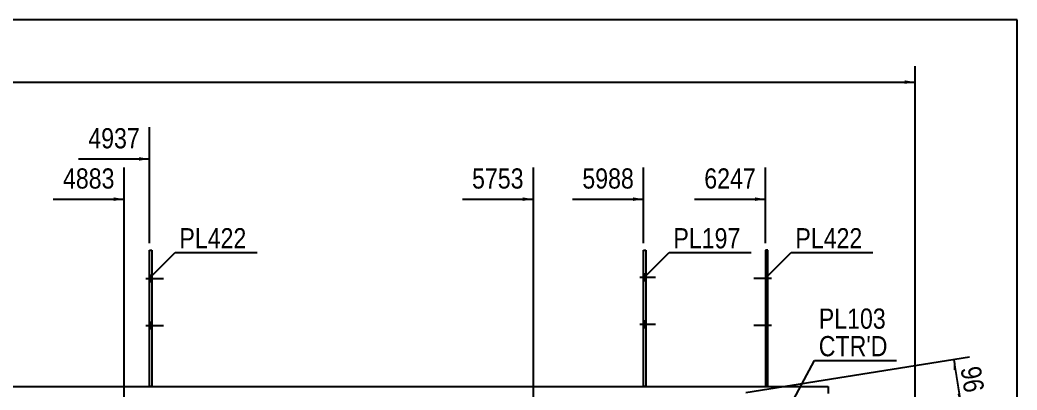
# Model space of a CAD drawing. Header units: millimetres. Extents: x -352 to 52, y -184 to 93.
# Drawn here: x -90.9 to 50.5, y 40.5 to 92.9 of the extents above; entities that cross this region are included whole.
import ezdxf

# ---------------------------------------------------------------- set-up
doc = ezdxf.new("R2010")
doc.units = ezdxf.units.MM
doc.linetypes.add('DXK_LINE_DOT1', pattern=[1.8814, 0.9407, -0.9407])
doc.styles.add('Arial Narrow', font='ARIALN.TTF', dxfattribs={"height": 0.2})

# ---------------------------------------------------------------- blocks, each defined once
blk = doc.blocks.new('Unknown-628699806-1211')
at = {"color": 5, "linetype": 'Continuous'}
for p, q in [((50.45, 92.95), (-349.55, 92.95)), ((50.45, -184.05), (50.45, 92.95))]:
    blk.add_line(p, q, dxfattribs=at)
blk = doc.blocks.new('Bolt-628699806-1235 - 1232')
at = {"linetype": 'Continuous'}
for points in [[(15.14, 55.87), (15.14, 56.8), (14.81, 56.8), (14.81, 55.87)], [(15.14, 55.87), (15.14, 56.8), (14.81, 56.8), (14.81, 55.87)], [(15.14, 49.2), (15.14, 50.13), (14.81, 50.13), (14.81, 49.2)], [(15.14, 49.2), (15.14, 50.13), (14.81, 50.13), (14.81, 49.2)]]:
    blk.add_hatch(color=3, dxfattribs=at).paths.add_polyline_path(points)
at = {"color": 3, "linetype": 'Continuous'}
for p, q in [((15.14, 56.8), (14.81, 56.8)), ((15.14, 56.8), (14.81, 56.8)), ((15.67, 56.33), (13.14, 56.33)), ((15.67, 56.33), (13.14, 56.33)), ((15.14, 55.87), (14.81, 55.87)), ((15.14, 55.87), (14.81, 55.87)), ((15.67, 49.67), (13.14, 49.67)), ((15.67, 49.67), (13.14, 49.67)), ((15.14, 50.13), (14.81, 50.13)), ((15.14, 50.13), (14.81, 50.13)), ((15.14, 49.2), (14.81, 49.2)), ((15.14, 49.2), (14.81, 49.2))]:
    blk.add_line(p, q, dxfattribs=at)
blk = doc.blocks.new('Part-628699806-1452 - 1232')
at = {"color": 2, "linetype": 'Continuous'}
for p, q in [((15.14, 60.33), (14.81, 60.33)), ((14.81, 60.33), (14.81, 41)), ((15.14, 41), (15.14, 60.33))]:
    blk.add_line(p, q, dxfattribs=at)
at = {"color": 7, "linetype": 'DXK_LINE_DOT1'}
blk.add_line((14.81, 41), (15.14, 41), dxfattribs=at)
blk = doc.blocks.new('Part-628699806-1457 - 1232')
at = {"color": 2, "linetype": 'Continuous'}
for p, q in [((-2.48, 41), (-2.48, 60.33)), ((-2.48, 60.33), (-2.14, 60.33)), ((-2.14, 60.33), (-2.14, 41))]:
    blk.add_line(p, q, dxfattribs=at)
at = {"color": 7, "linetype": 'DXK_LINE_DOT1'}
blk.add_line((-2.14, 41), (-2.48, 41), dxfattribs=at)
blk = doc.blocks.new('Bolt-628699806-1697 - 1232')
at = {"linetype": 'Continuous'}
for points in [[(-72.16, 55.87), (-72.16, 56.8), (-72.5, 56.8), (-72.5, 55.87)], [(-72.16, 55.87), (-72.16, 56.8), (-72.5, 56.8), (-72.5, 55.87)], [(-72.16, 49.2), (-72.16, 50.13), (-72.5, 50.13), (-72.5, 49.2)], [(-72.16, 49.2), (-72.16, 50.13), (-72.5, 50.13), (-72.5, 49.2)]]:
    blk.add_hatch(color=3, dxfattribs=at).paths.add_polyline_path(points)
at = {"color": 3, "linetype": 'Continuous'}
for p, q in [((-72.5, 56.8), (-72.16, 56.8)), ((-72.5, 56.8), (-72.16, 56.8)), ((-73.03, 56.33), (-70.5, 56.33)), ((-73.03, 56.33), (-70.5, 56.33)), ((-72.5, 55.87), (-72.16, 55.87)), ((-72.5, 55.87), (-72.16, 55.87)), ((-73.03, 49.67), (-70.5, 49.67)), ((-73.03, 49.67), (-70.5, 49.67)), ((-72.5, 50.13), (-72.16, 50.13)), ((-72.5, 50.13), (-72.16, 50.13)), ((-72.5, 49.2), (-72.16, 49.2)), ((-72.5, 49.2), (-72.16, 49.2))]:
    blk.add_line(p, q, dxfattribs=at)
blk = doc.blocks.new('Bolt-628699806-1706 - 1232')
at = {"linetype": 'Continuous'}
for points in [[(-2.14, 56.03), (-2.14, 56.97), (-2.48, 56.97), (-2.48, 56.03)], [(-2.14, 56.03), (-2.14, 56.97), (-2.48, 56.97), (-2.48, 56.03)], [(-2.14, 49.37), (-2.14, 50.3), (-2.48, 50.3), (-2.48, 49.37)], [(-2.14, 49.37), (-2.14, 50.3), (-2.48, 50.3), (-2.48, 49.37)]]:
    blk.add_hatch(color=3, dxfattribs=at).paths.add_polyline_path(points)
at = {"color": 3, "linetype": 'Continuous'}
for p, q in [((-2.48, 56.97), (-2.14, 56.97)), ((-2.48, 56.97), (-2.14, 56.97)), ((-3.01, 56.5), (-0.81, 56.5)), ((-3.01, 56.5), (-0.81, 56.5)), ((-2.48, 56.03), (-2.14, 56.03)), ((-2.48, 56.03), (-2.14, 56.03)), ((-3.01, 49.83), (-0.81, 49.83)), ((-3.01, 49.83), (-0.81, 49.83)), ((-2.48, 50.3), (-2.14, 50.3)), ((-2.48, 50.3), (-2.14, 50.3)), ((-2.48, 49.37), (-2.14, 49.37)), ((-2.48, 49.37), (-2.14, 49.37))]:
    blk.add_line(p, q, dxfattribs=at)
blk = doc.blocks.new('Part-628699806-1731 - 1232')
at = {"color": 2, "linetype": 'Continuous'}
for p, q in [((-72.5, 41), (-72.5, 60.33)), ((-72.5, 60.33), (-72.16, 60.33)), ((-72.16, 60.33), (-72.16, 41))]:
    blk.add_line(p, q, dxfattribs=at)
at = {"color": 7, "linetype": 'DXK_LINE_DOT1'}
blk.add_line((-72.16, 41), (-72.5, 41), dxfattribs=at)
blk = doc.blocks.new('Part-628699806-1983 - 1232')
at = {"color": 2, "linetype": 'Continuous'}
for p, q in [((-191, 41), (23.69, 41)), ((23.69, 41), (23.69, 40))]:
    blk.add_line(p, q, dxfattribs=at)
blk = doc.blocks.new('StraightDimension-628699806-4270 - 1232')
at = {"linetype": 'Continuous'}
blk.add_hatch(color=7, dxfattribs=at).paths.add_polyline_path([(-77.58, 67.8), (-76.08, 67.55), (-77.58, 67.3)])
at = {"color": 7, "linetype": 'Continuous'}
for p, q in [((-76.08, -39.48), (-76.08, 72.05)), ((-86.14, 67.55), (-76.08, 67.55))]:
    blk.add_line(p, q, dxfattribs=at)
at = {"color": 0}
blk.add_wipeout([(-76.86, 68.45), (-76.86, 72.65), (-85.37, 72.65), (-85.37, 68.45)], dxfattribs=at)
at = {"color": 3, "style": 'Arial Narrow'}
blk.add_text('4883', height=2.863, dxfattribs=at).set_placement((-84.77, 69.05))
blk = doc.blocks.new('StraightDimension-628699806-4186 - 1232')
at = {"linetype": 'Continuous'}
for points in [[(41.46, 43.32), (41.47, 44.84), (41.96, 43.4)], [(42.49, 40.03), (42.48, 38.51), (42, 39.95)]]:
    blk.add_hatch(color=7, dxfattribs=at).paths.add_polyline_path(points)
at = {"color": 7, "linetype": 'Continuous'}
for p, q in [((12.01, 40.16), (43.69, 45.2)), ((41.47, 44.84), (42.48, 38.51)), ((-3.77, 31.16), (44.7, 38.86))]:
    blk.add_line(p, q, dxfattribs=at)
at = {"color": 0}
blk.add_wipeout([(42.51, 39.3), (46.65, 39.96), (45.89, 44.76), (41.74, 44.1)], dxfattribs=at)
at = {"color": 3, "style": 'Arial Narrow'}
blk.add_text('96', height=2.863, rotation=-80.9647, dxfattribs=at).set_placement((42.43, 43.6))
blk = doc.blocks.new('StraightDimension-628699806-2474 - 1232')
at = {"linetype": 'Continuous'}
blk.add_hatch(color=7, dxfattribs=at).paths.add_polyline_path([(34.53, 84.39), (36.03, 84.14), (34.53, 83.89)])
at = {"color": 7, "linetype": 'Continuous'}
for p, q in [((36.03, -22.85), (36.03, 86.39)), ((-326.82, 84.14), (36.03, 84.14))]:
    blk.add_line(p, q, dxfattribs=at)
blk = doc.blocks.new('StraightDimension-628699806-4266 - 1232')
at = {"linetype": 'Continuous'}
blk.add_hatch(color=7, dxfattribs=at).paths.add_polyline_path([(13.31, 67.8), (14.81, 67.55), (13.31, 67.3)])
at = {"color": 7, "linetype": 'Continuous'}
for p, q in [((14.81, 61.33), (14.81, 72.05)), ((4.75, 67.55), (14.81, 67.55))]:
    blk.add_line(p, q, dxfattribs=at)
at = {"color": 0}
blk.add_wipeout([(14.03, 68.45), (14.03, 72.65), (5.52, 72.65), (5.52, 68.45)], dxfattribs=at)
at = {"color": 3, "style": 'Arial Narrow'}
blk.add_text('6247', height=2.863, dxfattribs=at).set_placement((6.12, 69.05))
blk = doc.blocks.new('StraightDimension-628699806-4267 - 1232')
at = {"linetype": 'Continuous'}
blk.add_hatch(color=7, dxfattribs=at).paths.add_polyline_path([(-3.98, 67.8), (-2.48, 67.55), (-3.98, 67.3)])
at = {"color": 7, "linetype": 'Continuous'}
for p, q in [((-2.48, 61.33), (-2.48, 72.05)), ((-12.54, 67.55), (-2.48, 67.55))]:
    blk.add_line(p, q, dxfattribs=at)
at = {"color": 0}
blk.add_wipeout([(-3.25, 68.45), (-3.25, 72.65), (-11.76, 72.65), (-11.76, 68.45)], dxfattribs=at)
at = {"color": 3, "style": 'Arial Narrow'}
blk.add_text('5988', height=2.863, dxfattribs=at).set_placement((-11.16, 69.05))
blk = doc.blocks.new('StraightDimension-628699806-4268 - 1232')
at = {"linetype": 'Continuous'}
blk.add_hatch(color=7, dxfattribs=at).paths.add_polyline_path([(-19.6, 67.8), (-18.1, 67.55), (-19.6, 67.3)])
at = {"color": 7, "linetype": 'Continuous'}
for p, q in [((-18.1, 27.33), (-18.1, 72.05)), ((-28.16, 67.55), (-18.1, 67.55))]:
    blk.add_line(p, q, dxfattribs=at)
at = {"color": 0}
blk.add_wipeout([(-18.87, 68.45), (-18.87, 72.65), (-27.39, 72.65), (-27.39, 68.45)], dxfattribs=at)
at = {"color": 3, "style": 'Arial Narrow'}
blk.add_text('5753', height=2.863, dxfattribs=at).set_placement((-26.79, 69.05))
blk = doc.blocks.new('StraightDimension-628699806-4269 - 1232')
at = {"linetype": 'Continuous'}
blk.add_hatch(color=7, dxfattribs=at).paths.add_polyline_path([(-74, 73.5), (-72.5, 73.25), (-74, 73)])
at = {"color": 7, "linetype": 'Continuous'}
for p, q in [((-72.5, 61.33), (-72.5, 77.75)), ((-82.56, 73.25), (-72.5, 73.25))]:
    blk.add_line(p, q, dxfattribs=at)
at = {"color": 0}
blk.add_wipeout([(-73.27, 74.15), (-73.27, 78.35), (-81.78, 78.35), (-81.78, 74.15)], dxfattribs=at)
at = {"color": 3, "style": 'Arial Narrow'}
blk.add_text('4937', height=2.863, dxfattribs=at).set_placement((-81.18, 74.75))
blk = doc.blocks.new('Mark-628699806-1284 - 1232')
at = {"color": 0}
for points in [[(31.85, 49.19), (31.85, 52.19), (22.35, 52.19), (22.35, 49.19)], [(32.1, 45.29), (32.1, 48.29), (22.35, 48.29), (22.35, 45.29)]]:
    blk.add_wipeout(points, dxfattribs=at)
for points in [[(31.85, 49.19), (31.85, 52.19), (22.35, 52.19), (22.35, 49.19)], [(32.1, 45.29), (32.1, 48.29), (22.35, 48.29), (22.35, 45.29)]]:
    blk.add_wipeout(points, dxfattribs=at)
at = {"color": 7, "linetype": 'Continuous'}
for p, q in [((16.77, 35.4), (21.75, 44.69)), ((21.75, 44.69), (33.35, 44.69))]:
    blk.add_line(p, q, dxfattribs=at)
at = {"color": 3, "style": 'Arial Narrow'}
blk.add_text('PL103', height=2.863, dxfattribs=at).set_placement((22.35, 49.19))
at = {"color": 1, "style": 'Arial Narrow'}
blk.add_text("CTR'D", height=2.863, dxfattribs=at).set_placement((22.35, 45.29))
blk = doc.blocks.new('Mark-628699806-1448 - 1232')
at = {"color": 0}
blk.add_wipeout([(28.53, 60.58), (28.53, 63.58), (19.03, 63.58), (19.03, 60.58)], dxfattribs=at)
blk.add_wipeout([(28.53, 60.58), (28.53, 63.58), (19.03, 63.58), (19.03, 60.58)], dxfattribs=at)
at = {"color": 7, "linetype": 'Continuous'}
for p, q in [((14.89, 56.44), (18.43, 59.98)), ((18.43, 59.98), (30.03, 59.98))]:
    blk.add_line(p, q, dxfattribs=at)
at = {"color": 3, "style": 'Arial Narrow'}
blk.add_text('PL422', height=2.863, dxfattribs=at).set_placement((19.03, 60.58))
blk = doc.blocks.new('Mark-628699806-1453 - 1232')
at = {"color": 0}
blk.add_wipeout([(11.25, 60.58), (11.25, 63.58), (1.75, 63.58), (1.75, 60.58)], dxfattribs=at)
blk.add_wipeout([(11.25, 60.58), (11.25, 63.58), (1.75, 63.58), (1.75, 60.58)], dxfattribs=at)
at = {"color": 7, "linetype": 'Continuous'}
for p, q in [((-2.39, 56.44), (1.15, 59.98)), ((1.15, 59.98), (12.75, 59.98))]:
    blk.add_line(p, q, dxfattribs=at)
at = {"color": 3, "style": 'Arial Narrow'}
blk.add_text('PL197', height=2.863, dxfattribs=at).set_placement((1.75, 60.58))
blk = doc.blocks.new('Mark-628699806-1727 - 1232')
at = {"color": 0}
blk.add_wipeout([(-58.77, 60.58), (-58.77, 63.58), (-68.27, 63.58), (-68.27, 60.58)], dxfattribs=at)
blk.add_wipeout([(-58.77, 60.58), (-58.77, 63.58), (-68.27, 63.58), (-68.27, 60.58)], dxfattribs=at)
at = {"color": 7, "linetype": 'Continuous'}
for p, q in [((-72.41, 56.44), (-68.87, 59.98)), ((-68.87, 59.98), (-57.27, 59.98))]:
    blk.add_line(p, q, dxfattribs=at)
at = {"color": 3, "style": 'Arial Narrow'}
blk.add_text('PL422', height=2.863, dxfattribs=at).set_placement((-68.27, 60.58))

msp = doc.modelspace()

# ---------------------------------------------------------------- block references
for name in ['Unknown-628699806-1211', 'Part-628699806-1731 - 1232', 'Part-628699806-1457 - 1232', 'Part-628699806-1452 - 1232', 'Bolt-628699806-1697 - 1232', 'Bolt-628699806-1706 - 1232', 'Bolt-628699806-1235 - 1232', 'Part-628699806-1983 - 1232']:
    msp.add_blockref(name, (0, 0))

# ---------------------------------------------------------------- next in the draw order: block references
for name in ['StraightDimension-628699806-4270 - 1232', 'StraightDimension-628699806-4186 - 1232']:
    msp.add_blockref(name, (0, 0))

# ---------------------------------------------------------------- next in the draw order: block references
msp.add_blockref('StraightDimension-628699806-2474 - 1232', (0, 0))

# ---------------------------------------------------------------- next in the draw order: block references
for name in ['StraightDimension-628699806-4269 - 1232', 'StraightDimension-628699806-4268 - 1232', 'StraightDimension-628699806-4267 - 1232', 'StraightDimension-628699806-4266 - 1232', 'Mark-628699806-1284 - 1232']:
    msp.add_blockref(name, (0, 0))

# ---------------------------------------------------------------- next in the draw order: block references
for name in ['Mark-628699806-1727 - 1232', 'Mark-628699806-1453 - 1232', 'Mark-628699806-1448 - 1232']:
    msp.add_blockref(name, (0, 0))

doc.saveas('drawing.dxf')
